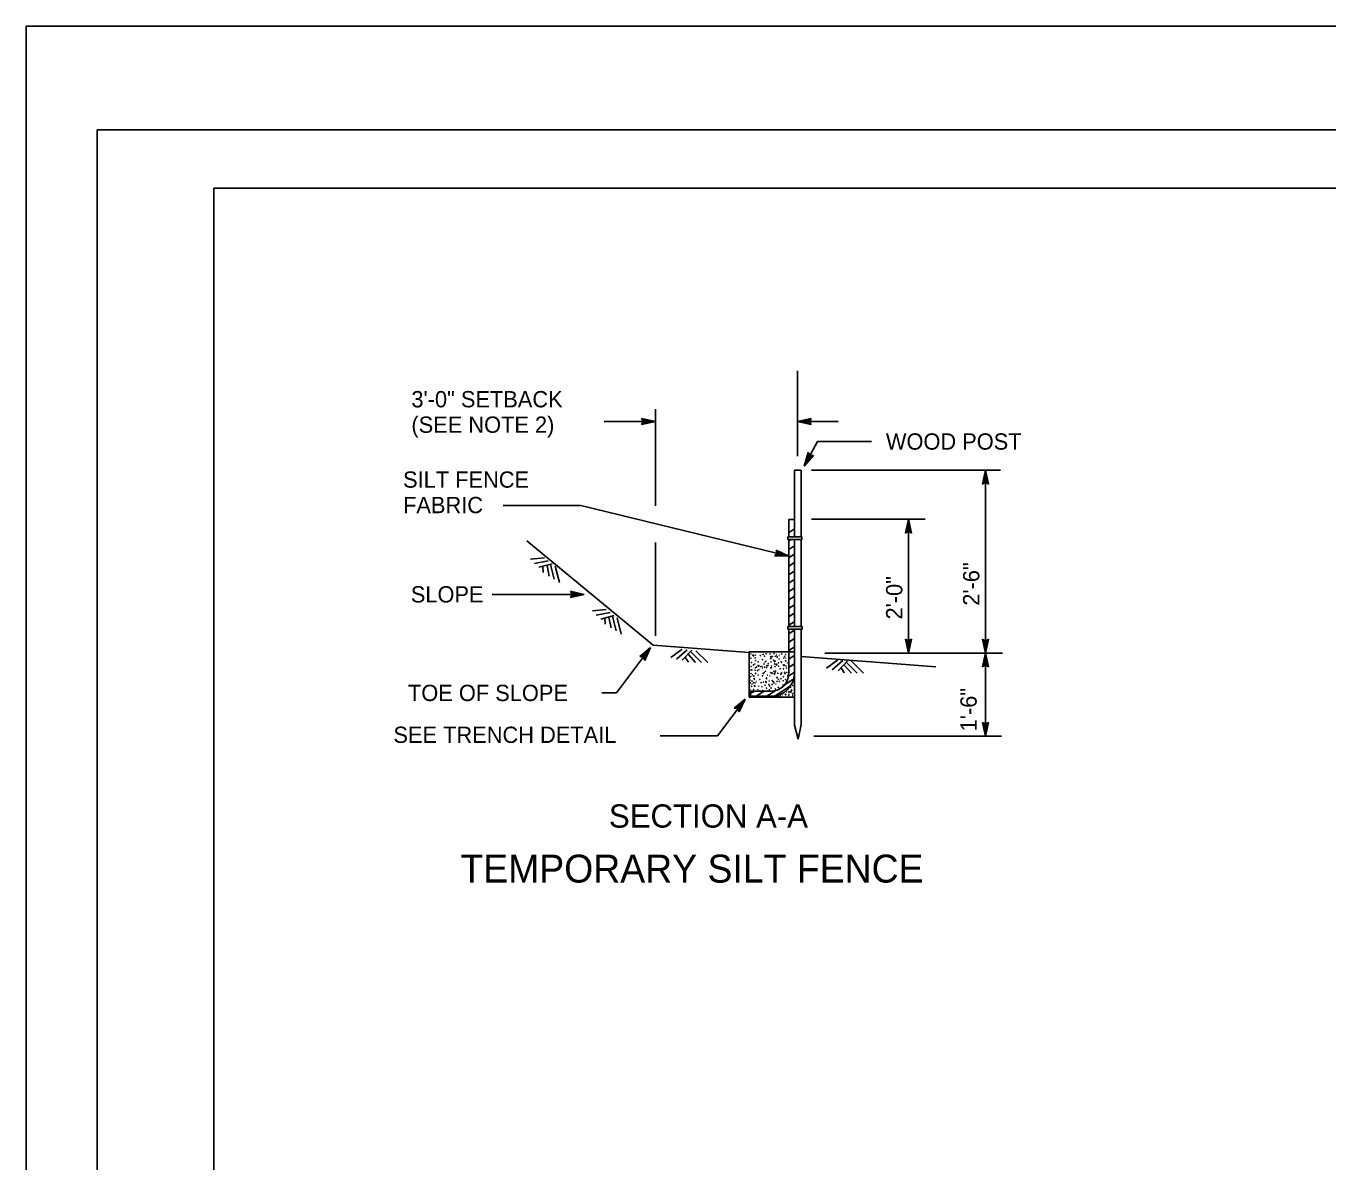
# Model space of a CAD drawing. Extents: x -894 to 866, y -476 to 714.
# Drawn here: x -894 to -335, y 226 to 714 of the extents above; entities that cross this region are included whole.
import ezdxf

# ---------------------------------------------------------------- set-up
doc = ezdxf.new("R2010")
doc.units = 0
for name, color, linetype in [('10 Sheet Format', 7, 'Continuous'), ('56 Stage 3 Anno', 7, 'Continuous'), ('57 Undefined', 7, 'Continuous'), ('59 Sndwall Anno', 7, 'Continuous'), ('60 Nongeo Data', 7, 'Continuous')]:
    doc.layers.add(name, color=color, linetype=linetype)

msp = doc.modelspace()

# ---------------------------------------------------------------- linework, layer by layer
at = {"layer": '10 Sheet Format'}
for p, q in [((-863.46, 668.96), (-863.46, -431.04)), ((-863.46, 668.96), (836.55, 668.96)), ((-813.45, 643.96), (811.55, 643.96)), ((-813.45, 643.96), (-813.45, -406.04))]:
    msp.add_line(p, q, dxfattribs=at)
for points in [[(-894.04, 713.56), (865.96, 713.56), (865.96, -476.44), (-894.04, -476.44)], [(-863.46, -431.04), (836.55, -431.04), (836.55, 668.96), (-863.46, 668.96)]]:
    msp.add_lwpolyline(points, close=True, dxfattribs=at)
at = {"layer": '56 Stage 3 Anno'}
for p, q in [((-562.85, 528.82), (-562.85, 565.54)), ((-623.88, 507.48), (-623.88, 549.09)), ((-645.88, 543.73), (-623.88, 543.73)), ((-629, 543.73), (-629.78, 545.05)), ((-629.78, 545.05), (-629.78, 545.05)), ((-629.78, 545.05), (-623.88, 543.73)), ((-623.88, 543.73), (-629.78, 542.43)), ((-629.78, 542.43), (-629, 543.73)), ((-629.78, 542.43), (-629.78, 542.43)), ((-629.57, 544.7), (-625.24, 543.73)), ((-625.25, 543.73), (-629.55, 542.78)), ((-626.6, 543.74), (-629.38, 543.12)), ((-629.34, 544.35), (-626.6, 543.74)), ((-629.17, 544.01), (-627.96, 543.74)), ((-627.96, 543.74), (-629.15, 543.47)), ((-623.88, 543.73), (-623.88, 543.73)), ((-562.85, 543.73), (-556.94, 545.04)), ((-562.85, 543.73), (-545.44, 543.73)), ((-556.94, 542.42), (-562.85, 543.73)), ((-562.85, 543.73), (-562.85, 543.73)), ((-557.15, 542.77), (-561.49, 543.73)), ((-561.48, 543.74), (-557.17, 544.69)), ((-560.13, 543.73), (-557.35, 544.35)), ((-557.39, 543.12), (-560.13, 543.73)), ((-558.77, 543.73), (-557.58, 543.99)), ((-557.56, 543.46), (-558.77, 543.73)), ((-556.94, 545.04), (-557.73, 543.73)), ((-557.73, 543.73), (-556.94, 542.42)), ((-556.94, 545.04), (-556.94, 545.04)), ((-556.94, 542.42), (-556.94, 542.42)), ((-559.97, 524.6), (-554.34, 535.15)), ((-559.97, 524.6), (-558.35, 530.42)), ((-556.03, 529.19), (-559.97, 524.6)), ((-559.33, 525.81), (-558.14, 530.05)), ((-556.44, 529.17), (-559.33, 525.8)), ((-558.69, 527), (-557.92, 529.74)), ((-556.86, 529.13), (-558.69, 527)), ((-558.35, 530.42), (-558.35, 530.42)), ((-558.35, 530.42), (-557.56, 529.11)), ((-558.05, 528.2), (-557.72, 529.37)), ((-557.24, 529.14), (-558.05, 528.2)), ((-557.56, 529.11), (-556.03, 529.19)), ((-556.03, 529.19), (-556.03, 529.19)), ((-559.97, 524.6), (-559.97, 524.6)), ((-556.81, 522.8), (-475.78, 522.8)), ((-483.45, 516.9), (-482.13, 522.8)), ((-483.1, 517.11), (-482.13, 521.44)), ((-482.75, 517.34), (-482.13, 520.08)), ((-482.13, 444.3), (-482.13, 522.8)), ((-482.13, 522.8), (-482.13, 522.8)), ((-482.13, 522.8), (-480.82, 516.9)), ((-482.13, 521.43), (-481.18, 517.13)), ((-482.13, 520.08), (-481.52, 517.3)), ((-482.13, 517.68), (-483.45, 516.9)), ((-483.45, 516.9), (-483.45, 516.9)), ((-482.41, 517.51), (-482.14, 518.72)), ((-482.14, 518.72), (-481.87, 517.53)), ((-480.82, 516.9), (-482.13, 517.68)), ((-480.82, 516.9), (-480.82, 516.9)), ((-556.81, 501.76), (-508.12, 501.76)), ((-516.51, 495.85), (-515.19, 501.76)), ((-516.51, 495.85), (-515.19, 501.76)), ((-516.16, 496.06), (-515.19, 500.4)), ((-516.16, 496.06), (-515.19, 500.4)), ((-515.81, 496.29), (-515.2, 499.04)), ((-515.81, 496.29), (-515.2, 499.04)), ((-515.47, 496.47), (-515.2, 497.68)), ((-515.47, 496.47), (-515.2, 497.68)), ((-515.2, 499.04), (-514.58, 496.26)), ((-515.2, 499.04), (-514.58, 496.26)), ((-515.2, 497.68), (-514.93, 496.49)), ((-515.2, 497.68), (-514.93, 496.49)), ((-515.19, 444.42), (-515.19, 501.76)), ((-515.19, 501.76), (-515.19, 501.76)), ((-515.19, 501.76), (-513.88, 495.85)), ((-515.19, 501.76), (-515.19, 501.76)), ((-515.19, 501.76), (-513.88, 495.85)), ((-515.19, 500.39), (-514.24, 496.08)), ((-515.19, 500.39), (-514.24, 496.08)), ((-623.88, 451.77), (-623.88, 491.85)), ((-515.19, 496.64), (-516.51, 495.85)), ((-515.19, 496.64), (-516.51, 495.85)), ((-516.51, 495.85), (-516.51, 495.85)), ((-516.51, 495.85), (-516.51, 495.85)), ((-513.88, 495.85), (-515.19, 496.64)), ((-513.88, 495.85), (-515.19, 496.64)), ((-513.88, 495.85), (-513.88, 495.85)), ((-513.88, 495.85), (-513.88, 495.85)), ((-572.69, 486), (-571.62, 487.08)), ((-567.97, 486.19), (-572.38, 486.29)), ((-569.28, 486.51), (-572.13, 486.58)), ((-571.62, 487.08), (-572.07, 488.55)), ((-572.07, 488.55), (-572.07, 488.55)), ((-572.07, 488.55), (-566.64, 485.87)), ((-571.94, 488.16), (-567.96, 486.19)), ((-570.61, 486.84), (-571.82, 486.86)), ((-571.8, 487.76), (-569.28, 486.51)), ((-571.72, 487.39), (-570.61, 486.84)), ((-566.64, 485.87), (-572.69, 486)), ((-572.69, 486), (-572.69, 486)), ((-566.64, 485.87), (-566.64, 485.87)), ((-659.59, 469.52), (-660.37, 470.84)), ((-660.37, 470.84), (-660.37, 470.84)), ((-660.37, 470.84), (-654.47, 469.52)), ((-654.47, 469.52), (-660.37, 468.21)), ((-660.37, 468.21), (-659.59, 469.52)), ((-660.16, 470.49), (-655.83, 469.52)), ((-655.84, 469.52), (-660.14, 468.56)), ((-657.19, 469.52), (-659.97, 468.9)), ((-659.93, 470.13), (-657.19, 469.52)), ((-659.76, 469.79), (-658.55, 469.52)), ((-658.55, 469.52), (-659.74, 469.26)), ((-654.47, 469.52), (-654.47, 469.52)), ((-660.37, 468.21), (-660.37, 468.21)), ((-515.19, 444.42), (-516.5, 450.32)), ((-516.5, 450.32), (-516.5, 450.32)), ((-516.5, 450.32), (-515.19, 449.54)), ((-515.2, 445.79), (-516.15, 450.09)), ((-515.19, 447.14), (-515.81, 449.92)), ((-515.19, 448.5), (-515.45, 449.69)), ((-515.19, 449.54), (-513.88, 450.32)), ((-513.88, 450.32), (-515.19, 444.42)), ((-514.23, 450.11), (-515.19, 445.78)), ((-514.58, 449.88), (-515.19, 447.14)), ((-514.92, 449.71), (-515.19, 448.5)), ((-513.88, 450.32), (-513.88, 450.32)), ((-482.13, 444.3), (-483.44, 450.2)), ((-483.44, 450.2), (-483.44, 450.2)), ((-483.44, 450.2), (-482.13, 449.42)), ((-482.14, 445.67), (-483.09, 449.97)), ((-482.13, 447.02), (-482.75, 449.8)), ((-482.13, 448.38), (-482.39, 449.57)), ((-482.13, 449.42), (-480.81, 450.2)), ((-480.81, 450.2), (-482.13, 444.3)), ((-481.16, 449.99), (-482.13, 445.66)), ((-481.52, 449.76), (-482.13, 447.02)), ((-481.86, 449.59), (-482.13, 448.38)), ((-480.81, 450.2), (-480.81, 450.2)), ((-625.9, 446.68), (-640.6, 427.19)), ((-630.51, 442.76), (-625.9, 446.68)), ((-628.98, 442.59), (-630.51, 442.76)), ((-630.51, 442.76), (-630.51, 442.76)), ((-630.1, 442.72), (-626.71, 445.59)), ((-629.68, 442.69), (-627.54, 444.51)), ((-629.3, 442.62), (-628.36, 443.42)), ((-628.41, 441.17), (-628.98, 442.59)), ((-628.36, 443.42), (-628.86, 442.31)), ((-627.54, 444.51), (-628.72, 441.92)), ((-626.72, 445.58), (-628.55, 441.57)), ((-625.9, 446.68), (-628.41, 441.17)), ((-625.9, 446.68), (-625.9, 446.68)), ((-551.08, 444.3), (-474.88, 444.3)), ((-515.19, 444.42), (-515.19, 444.42)), ((-483.45, 438.39), (-482.13, 444.3)), ((-483.1, 438.61), (-482.13, 442.94)), ((-482.75, 438.84), (-482.13, 441.58)), ((-482.13, 408.59), (-482.13, 444.3)), ((-482.13, 444.3), (-482.13, 444.3)), ((-482.13, 444.3), (-482.13, 444.3)), ((-482.13, 444.3), (-480.82, 438.39)), ((-482.13, 442.93), (-481.18, 438.62)), ((-482.13, 441.58), (-481.52, 438.8)), ((-628.41, 441.17), (-628.41, 441.17)), ((-482.13, 439.18), (-483.45, 438.39)), ((-483.45, 438.39), (-483.45, 438.39)), ((-482.41, 439.01), (-482.14, 440.22)), ((-482.14, 440.22), (-481.87, 439.03)), ((-480.82, 438.39), (-482.13, 439.18)), ((-480.82, 438.39), (-480.82, 438.39)), ((-585.38, 424.56), (-597.27, 408.82)), ((-589.99, 420.64), (-585.38, 424.56)), ((-588.47, 420.48), (-589.99, 420.64)), ((-589.99, 420.64), (-589.99, 420.64)), ((-589.59, 420.6), (-586.2, 423.48)), ((-589.17, 420.57), (-587.02, 422.39)), ((-588.79, 420.51), (-587.84, 421.31)), ((-587.9, 419.06), (-588.47, 420.48)), ((-587.84, 421.31), (-588.35, 420.2)), ((-587.02, 422.39), (-588.21, 419.8)), ((-586.21, 423.47), (-588.04, 419.46)), ((-585.38, 424.56), (-587.9, 419.06)), ((-585.38, 424.56), (-585.38, 424.56)), ((-587.9, 419.06), (-587.9, 419.06)), ((-482.13, 408.59), (-483.44, 414.5)), ((-483.44, 414.5), (-483.44, 414.5)), ((-483.44, 414.5), (-482.13, 413.71)), ((-482.14, 409.96), (-483.09, 414.26)), ((-482.13, 411.31), (-482.75, 414.09)), ((-482.13, 412.67), (-482.39, 413.86)), ((-482.13, 413.71), (-480.81, 414.5)), ((-480.81, 414.5), (-482.13, 408.59)), ((-481.16, 414.28), (-482.13, 409.95)), ((-481.52, 414.05), (-482.13, 411.31)), ((-481.86, 413.88), (-482.13, 412.67)), ((-480.81, 414.5), (-480.81, 414.5)), ((-555.91, 408.59), (-475.33, 408.59)), ((-482.13, 408.59), (-482.13, 408.59))]:
    msp.add_line(p, q, dxfattribs=at)
for points in [[(-554.34, 535.15), (-531.07, 535.15)], [(-689.16, 507.68), (-655.87, 507.68)], [(-655.87, 507.68), (-566.64, 485.87)], [(-694, 469.52), (-654.47, 469.52)], [(-646.9, 427.19), (-640.6, 427.19)], [(-621.81, 408.82), (-597.27, 408.82)]]:
    msp.add_lwpolyline(points, dxfattribs=at)
at = {"layer": '57 Undefined'}
msp.add_line((-575.87, 425.87), (-572.66, 427.94), dxfattribs=at)
at = {"layer": '59 Sndwall Anno'}
for p, q in [((-566.7, 496), (-564.19, 497.63)), ((-566.66, 492.29), (-565.51, 493.04)), ((-566.64, 488.8), (-564.37, 490.27)), ((-566.64, 485.17), (-564.29, 486.7)), ((-671.54, 485.19), (-677.44, 484.67)), ((-669.85, 483.9), (-675.81, 482.77)), ((-668.19, 482.67), (-673.88, 481.12)), ((-672.15, 481.49), (-672.04, 478.96)), ((-670.39, 481.84), (-669.5, 477.31)), ((-668.89, 482.33), (-667.33, 476.04)), ((-666.83, 481.64), (-665.08, 474.61)), ((-566.64, 481.55), (-564.2, 483.13)), ((-566.6, 477.96), (-564.26, 479.48)), ((-566.6, 474.34), (-564.32, 475.82)), ((-566.57, 470.73), (-564.28, 472.22)), ((-566.61, 463.47), (-564.28, 464.98)), ((-566.55, 467.12), (-564.23, 468.63)), ((-644.96, 462.96), (-650.86, 462.43)), ((-643.27, 461.67), (-649.23, 460.53)), ((-641.61, 460.43), (-647.3, 458.88)), ((-645.58, 459.26), (-645.46, 456.73)), ((-643.81, 459.6), (-642.92, 455.07)), ((-642.31, 460.09), (-640.75, 453.8)), ((-640.25, 459.4), (-638.5, 452.37)), ((-566.63, 459.83), (-564.22, 461.39)), ((-566.61, 452.6), (-564.25, 454.13)), ((-566.59, 456.24), (-564.23, 457.76)), ((-566.57, 449), (-564.21, 450.53)), ((-612.4, 445.93), (-617.19, 442.44)), ((-610.29, 445.7), (-614.81, 441.65)), ((-608.23, 445.5), (-612.31, 441.23)), ((-611.02, 442.44), (-609.62, 440.34)), ((-609.69, 443.65), (-606.59, 440.23)), ((-608.65, 444.84), (-604.07, 440.26)), ((-606.54, 445.32), (-601.41, 440.2)), ((-566.63, 441.72), (-564.32, 443.22)), ((-566.56, 445.39), (-564.26, 446.88)), ((-564.16, 436.08), (-566.73, 434.42)), ((-566.64, 438.09), (-564.26, 439.64)), ((-545.56, 441.38), (-550.34, 437.88)), ((-543.44, 441.14), (-547.96, 437.09)), ((-541.38, 440.94), (-545.46, 436.67)), ((-544.17, 437.89), (-542.77, 435.78)), ((-542.84, 439.1), (-539.74, 435.68)), ((-541.81, 440.29), (-537.23, 435.71)), ((-539.69, 440.76), (-534.56, 435.64)), ((-568.19, 430.84), (-564.47, 433.25)), ((-582.99, 426.89), (-581.32, 427.97)), ((-580.58, 425.79), (-577.22, 427.97)), ((-572.4, 425.94), (-565.85, 430.17))]:
    msp.add_line(p, q, dxfattribs=at)
for points in [[(-582.12, 443.15), (-581.84, 443.49), (-581.73, 443.15), (-582.06, 443.04)], [(-574.6, 441.96), (-574.32, 442.3), (-574.21, 441.96), (-574.55, 441.85)], [(-571.92, 442.5), (-571.64, 442.84), (-571.52, 442.5), (-571.86, 442.39)], [(-579.84, 438.73), (-579.55, 439.06), (-579.44, 438.73), (-579.78, 438.62)], [(-576.21, 438.75), (-575.93, 439.09), (-575.82, 438.75), (-576.16, 438.64)], [(-572.99, 440.62), (-572.71, 440.96), (-572.6, 440.62), (-572.94, 440.51)], [(-572.19, 439.29), (-571.91, 439.62), (-571.79, 439.29), (-572.13, 439.17)], [(-568.96, 439.02), (-568.68, 439.35), (-568.57, 439.02), (-568.91, 438.91)], [(-581.69, 433.11), (-581.41, 433.45), (-581.3, 433.11), (-581.63, 433)], [(-581.55, 430.06), (-581.27, 430.4), (-581.15, 430.06), (-581.49, 429.95)], [(-576.75, 431.78), (-576.47, 432.12), (-576.36, 431.78), (-576.69, 431.67)], [(-576.48, 433.39), (-576.2, 433.73), (-576.09, 433.39), (-576.43, 433.28)], [(-574.07, 435.53), (-573.78, 435.87), (-573.67, 435.53), (-574.01, 435.42)], [(-573.53, 431.78), (-573.25, 432.12), (-573.14, 431.78), (-573.47, 431.67)], [(-572.99, 435.27), (-572.71, 435.6), (-572.6, 435.27), (-572.94, 435.15)], [(-571.92, 433.66), (-571.64, 434), (-571.52, 433.66), (-571.86, 433.55)], [(-570.04, 435.53), (-569.76, 435.87), (-569.65, 435.53), (-569.98, 435.42)], [(-568.23, 426.37), (-567.95, 426.71), (-567.84, 426.37), (-568.18, 426.26)], [(-566.82, 427.5), (-566.54, 427.83), (-566.42, 427.5), (-566.76, 427.38)], [(-566.01, 427.5), (-565.73, 427.83), (-565.62, 427.5), (-565.96, 427.38)]]:
    msp.add_lwpolyline(points, dxfattribs=at)
for centre in [(-582.9, 443.89), (-582.9, 442.13), (-581, 442.23), (-580.95, 443.42), (-578.81, 443.18), (-577.63, 443.76), (-577.05, 442.94), (-576.3, 443.99), (-574.68, 443.91), (-574.2, 442.79), (-573.6, 442.79), (-572.92, 444.05), (-572.39, 442.94), (-571.79, 443.54), (-570.74, 441.74), (-570.59, 443.24), (-569.64, 443.86), (-568.73, 442.16), (-568.35, 442.89), (-567.89, 443.69), (-567.8, 442.1), (-583.1, 436.93), (-582.76, 438.51), (-582.61, 440.28), (-582.5, 437.08), (-581.78, 439.17), (-581.18, 439.62), (-581.09, 436.94), (-580.95, 441.13), (-580.85, 437.98), (-580.4, 438.28), (-579.95, 436.78), (-579.71, 440.51), (-579.35, 437.23), (-578.75, 438.43), (-578.14, 438.58), (-577.95, 441.44), (-577.84, 437.83), (-577.24, 439.63), (-576.94, 438.28), (-576.75, 440.39), (-576.6, 436.48), (-576.41, 440.85), (-576.15, 438.14), (-575.55, 439.04), (-575.4, 439.79), (-574.35, 437.99), (-574.2, 440.54), (-574.05, 438.74), (-574.05, 437.99), (-573.14, 441.29), (-572.99, 436.48), (-572.69, 439.64), (-572.49, 438.47), (-572.39, 440.84), (-572.24, 436.63), (-571.04, 440.14), (-571.04, 438.74), (-570.31, 437.56), (-569.86, 440.59), (-569.75, 440.31), (-568.85, 437.56), (-568.85, 437.56), (-568.35, 436.04), (-567.9, 440.93), (-567.78, 438.74), (-567.58, 437.87), (-567.45, 435.93), (-567.22, 440.1), (-583.09, 432.66), (-582.95, 434.13), (-582.95, 431.52), (-582.8, 435.51), (-582.38, 432.33), (-582.33, 431.04), (-582.33, 431.04), (-582.18, 434.99), (-581.71, 431.61), (-581.57, 434.42), (-581.04, 431.47), (-580.85, 435.61), (-580.47, 432.09), (-579.71, 434.8), (-579.05, 432.99), (-578.52, 431.56), (-577.86, 434.56), (-577.65, 435.43), (-577.49, 431.81), (-577.2, 435.88), (-576.75, 430.48), (-576.24, 431.69), (-575.67, 434.8), (-575.15, 430.84), (-575.03, 432.39), (-574.65, 434.53), (-574.35, 435.88), (-573.75, 430.78), (-573.69, 432.55), (-572.85, 431.36), (-572.54, 435.88), (-572.09, 430.93), (-571.63, 432.14), (-571.32, 435.65), (-570.99, 433.01), (-570.65, 432.16), (-570.03, 435.25), (-569.98, 433.29), (-569.1, 430.61), (-569.04, 432.4), (-568.97, 434.13), (-568.23, 435.42), (-568.01, 432.9), (-567.06, 434.52), (-564.86, 430.41), (-583.04, 428.52), (-582.57, 429.99), (-581.66, 428.71), (-579.9, 428.56), (-579.47, 430.09), (-578.13, 429.83), (-577.73, 428.3), (-576.15, 429.19), (-574.9, 428.51), (-574.8, 430.18), (-574.2, 429.28), (-572.38, 428.91), (-571.15, 425.85), (-571.05, 429.61), (-570.15, 425.9), (-569.29, 426.52), (-567.65, 427.63), (-566.58, 425.99), (-566.57, 426.59), (-565.63, 429.52), (-565.51, 428.19), (-565.37, 428.46), (-565.32, 425.39), (-564.92, 426.09), (-564.9, 426.87), (-564.2, 428.81)]:
    msp.add_ellipse(centre, major_axis=(0.0562, 0), ratio=0.999983, dxfattribs=at)
at = {"layer": '60 Nongeo Data'}
for p, q in [((-564.16, 522.8), (-561.39, 522.8)), ((-566.64, 494.24), (-566.64, 501.62)), ((-624.77, 447.63), (-679.07, 492.53)), ((-566.64, 455.7), (-566.64, 493.09)), ((-566.64, 435.24), (-566.64, 454.56)), ((-583.56, 444.48), (-624.77, 447.63)), ((-503.54, 438.36), (-561.27, 442.78)), ((-582.99, 425.79), (-582.99, 427.97)), ((-582.99, 427.97), (-574.2, 427.97)), ((-582.99, 425.79), (-574.2, 425.79)), ((-562.63, 407.34), (-561.27, 413.64)), ((-564.16, 413.37), (-562.63, 407.36))]:
    msp.add_line(p, q, dxfattribs=at)
for points in [[(-564.16, 522.8), (-564.16, 494.23)], [(-561.27, 494.22), (-561.27, 522.8)], [(-564.17, 501.62), (-566.65, 501.62), (-566.65, 501.2)], [(-564.16, 493.05), (-564.16, 455.7)], [(-561.27, 455.7), (-561.27, 493.08)], [(-564.16, 454.56), (-564.16, 413.37)], [(-561.27, 413.64), (-561.27, 454.56)]]:
    msp.add_lwpolyline(points, dxfattribs=at)
for points in [[(-567.01, 494.2), (-560.93, 494.2), (-560.93, 493.07), (-567.01, 493.07)], [(-567, 455.7), (-560.92, 455.7), (-560.92, 454.56), (-567, 454.56)], [(-583.56, 425.39), (-564.17, 425.39), (-564.17, 444.78), (-583.56, 444.78)]]:
    msp.add_lwpolyline(points, close=True, dxfattribs=at)
for centre, major_axis in [((-574.08, 435.72), (-9.92, 0)), ((-574.08, 435.36), (-7.41, 0))]:
    msp.add_ellipse(centre, major_axis=major_axis, ratio=0.999983, start_param=1.559282, end_param=3.125268, dxfattribs=at)
msp.add_ellipse((-571.97, 426.17), major_axis=(0.0562, 0), ratio=0.999983, dxfattribs=at)

# ---------------------------------------------------------------- texts
at = {"layer": '57 Undefined'}
for s, height, p in [('3\'-0" SETBACK', 7, (-728.61, 549.82)), ('(SEE NOTE 2)', 7, (-728.61, 538.88)), ('WOOD POST', 7, (-524.91, 531.65)), ('SILT FENCE', 7, (-732.18, 515.31)), ('FABRIC', 7, (-732.18, 504.37)), ('SLOPE', 7, (-728.86, 466.02)), ('TOE OF SLOPE', 7, (-730.07, 423.69)), ('SEE TRENCH DETAIL', 7, (-736.32, 405.71)), ('SECTION A-A', 10, (-643.8, 369.33)), ('TEMPORARY SILT FENCE', 12, (-707.59, 345.74))]:
    msp.add_text(s, height=height, dxfattribs=at).set_placement(p)
for s, p in [('2\'-6"', (-484.79, 464.62)), ('2\'-0"', (-517.85, 458.71)), ('1\'-6"', (-485.94, 410.67))]:
    msp.add_text(s, height=7, rotation=90, dxfattribs=at).set_placement(p)

doc.saveas('drawing.dxf')
